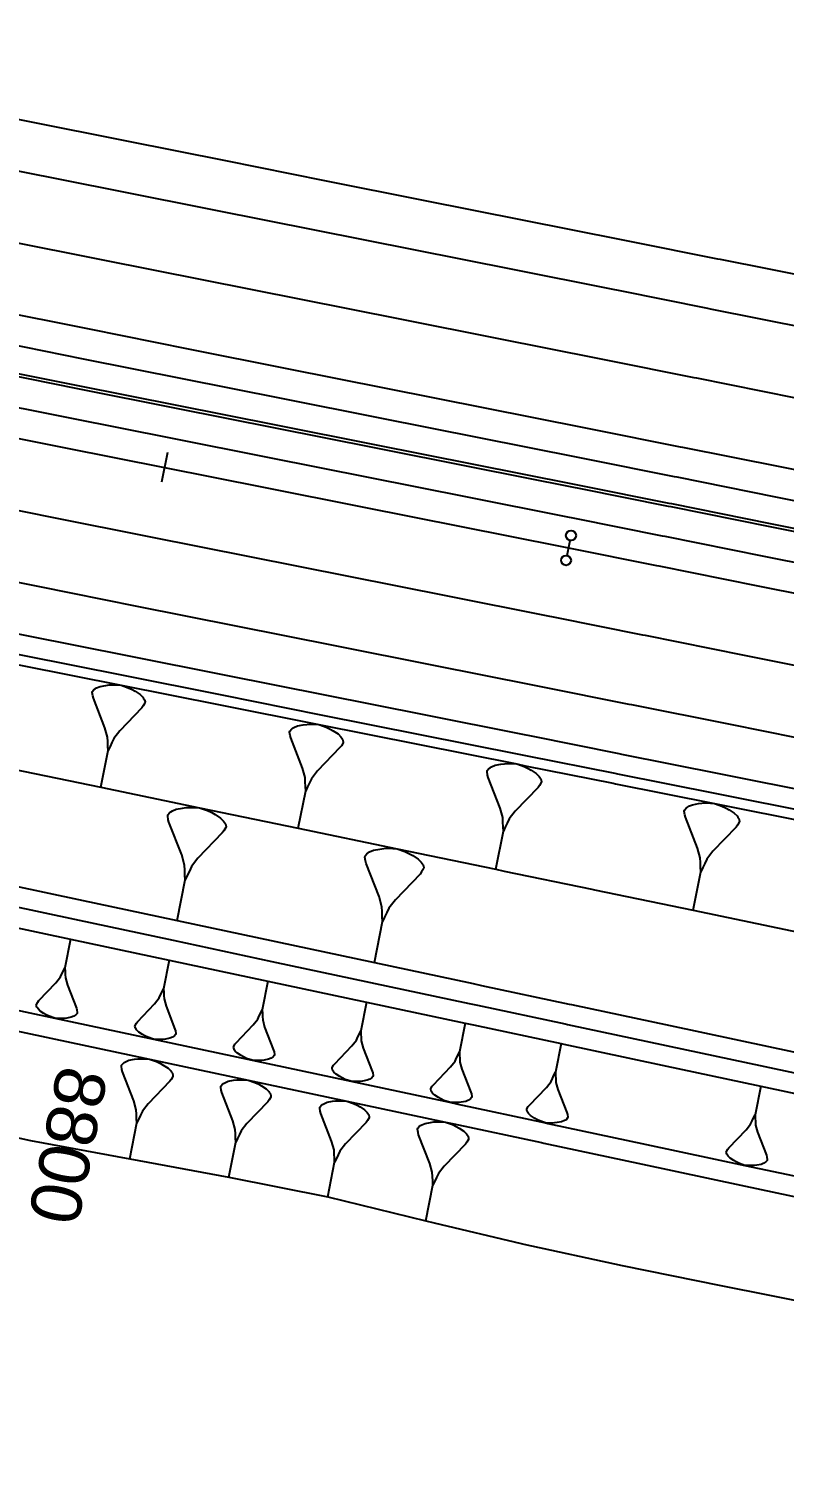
# Model space of a CAD drawing. Extents: x 388537 to 389570, y 804803 to 804975.
# Drawn here: x 389423 to 389460.5, y 804810.6 to 804882.3 of the extents above; entities that cross this region are included whole.
import ezdxf
from ezdxf.enums import TextEntityAlignment as Align

# ---------------------------------------------------------------- set-up
doc = ezdxf.new("R2010")
doc.units = 0
doc.layers.get('0').update_dxf_attribs({"linetype": 'CONTINUOUS'})
doc.styles.add('ARIAL', font='ARIAL.FON')

msp = doc.modelspace()

# ---------------------------------------------------------------- linework, layer by layer
at = {"color": 3}
msp.add_line((389429.8974, 804861.342), (389429.6045, 804859.8708), dxfattribs=at)
at = {"color": 1}
msp.add_line((389449.7114, 804856.2444), (389449.8598, 804856.9896), dxfattribs=at)
at = {"color": 7}
for p, q in [((389426.5597, 804849.7547), (389426.8413, 804849.8071)), ((389426.8413, 804849.8071), (389427.0082, 804849.8281)), ((389427.0082, 804849.8281), (389427.2272, 804849.8388)), ((389427.2272, 804849.8388), (389427.6028, 804849.8182)), ((389427.6028, 804849.8182), (389427.9576, 804849.6933)), ((389426.174, 804849.4519), (389426.1844, 804849.5041)), ((389426.195, 804849.285), (389426.174, 804849.4519)), ((389426.1844, 804849.5041), (389426.2573, 804849.598)), ((389426.2264, 804849.1703), (389426.195, 804849.285)), ((389426.8013, 804847.6999), (389426.2264, 804849.1703)), ((389426.2573, 804849.598), (389426.3199, 804849.6398)), ((389426.3199, 804849.6398), (389426.3824, 804849.6816)), ((389426.3824, 804849.6816), (389426.5597, 804849.7547)), ((389427.9576, 804849.6933), (389428.1558, 804849.5996)), ((389428.1558, 804849.5996), (389428.3019, 804849.5163)), ((389428.3019, 804849.5163), (389428.542, 804849.36)), ((389428.542, 804849.36), (389428.6777, 804849.2245)), ((389428.6777, 804849.2245), (389428.7195, 804849.162)), ((389428.7195, 804849.162), (389428.7613, 804849.0994)), ((389428.7613, 804849.0994), (389428.7927, 804848.9847)), ((389428.626, 804848.6925), (389427.5317, 804847.5545)), ((389428.699, 804848.7864), (389428.626, 804848.6925)), ((389428.7823, 804848.9325), (389428.699, 804848.7864)), ((389428.7927, 804848.9847), (389428.7823, 804848.9325)), ((389426.9269, 804847.2411), (389426.8013, 804847.6999)), ((389435.9698, 804847.5463), (389436.0438, 804847.6417)), ((389436.0438, 804847.6417), (389436.1074, 804847.6841)), ((389436.1074, 804847.6841), (389436.1709, 804847.7265)), ((389436.1709, 804847.7265), (389436.3509, 804847.8008)), ((389436.3509, 804847.8008), (389436.6369, 804847.8541)), ((389436.6369, 804847.8541), (389436.8064, 804847.8754)), ((389436.8064, 804847.8754), (389437.0288, 804847.8862)), ((389437.0288, 804847.8862), (389437.4102, 804847.8653)), ((389437.4102, 804847.8653), (389437.7705, 804847.7385)), ((389437.7705, 804847.7385), (389437.9719, 804847.6433)), ((389437.9719, 804847.6433), (389438.1203, 804847.5587)), ((389426.9375, 804847.022), (389426.9269, 804847.2411)), ((389426.9481, 804846.803), (389426.9375, 804847.022)), ((389427.1462, 804846.9805), (389427.0525, 804846.7822)), ((389427.2399, 804847.1787), (389427.1462, 804846.9805)), ((389427.5317, 804847.5545), (389427.2399, 804847.1787)), ((389435.9592, 804847.4933), (389435.9698, 804847.5463)), ((389435.9805, 804847.3238), (389435.9592, 804847.4933)), ((389436.0124, 804847.2073), (389435.9805, 804847.3238)), ((389436.5963, 804845.7141), (389436.0124, 804847.2073)), ((389438.1203, 804847.5587), (389438.3641, 804847.4)), ((389438.3641, 804847.4), (389438.5019, 804847.2624)), ((389438.5019, 804847.2624), (389438.5443, 804847.1989)), ((389438.6081, 804846.9658), (389438.5235, 804846.8175)), ((389438.5443, 804847.1989), (389438.5868, 804847.1353)), ((389438.5868, 804847.1353), (389438.6186, 804847.0188)), ((389438.6186, 804847.0188), (389438.6081, 804846.9658)), ((389426.5952, 804844.7581), (389426.9588, 804846.5839)), ((389426.9588, 804846.5839), (389426.9481, 804846.803)), ((389427.0525, 804846.7822), (389426.9588, 804846.5839)), ((389438.4494, 804846.7221), (389437.338, 804845.5664)), ((389438.5235, 804846.8175), (389438.4494, 804846.7221)), ((389436.7239, 804845.2481), (389436.5963, 804845.7141)), ((389437.338, 804845.5664), (389437.0417, 804845.1848)), ((389445.7445, 804845.5347), (389445.7552, 804845.5885)), ((389445.7661, 804845.3626), (389445.7445, 804845.5347)), ((389445.7552, 804845.5885), (389445.8304, 804845.6854)), ((389445.8304, 804845.6854), (389445.8949, 804845.7284)), ((389445.8949, 804845.7284), (389445.9594, 804845.7715)), ((389445.9594, 804845.7715), (389446.1422, 804845.847)), ((389446.1422, 804845.847), (389446.4325, 804845.901)), ((389446.4325, 804845.901), (389446.6046, 804845.9226)), ((389446.6046, 804845.9226), (389446.8305, 804845.9336)), ((389446.8305, 804845.9336), (389447.2177, 804845.9124)), ((389447.2177, 804845.9124), (389447.5835, 804845.7836)), ((389447.5835, 804845.7836), (389447.7879, 804845.687)), ((389447.7879, 804845.687), (389447.9386, 804845.6011)), ((389447.9386, 804845.6011), (389448.1861, 804845.44)), ((389436.7346, 804845.0256), (389436.7239, 804845.2481)), ((389436.7454, 804844.8032), (389436.7346, 804845.0256)), ((389436.7562, 804844.5807), (389436.7454, 804844.8032)), ((389436.8514, 804844.7821), (389436.7562, 804844.5807)), ((389436.9465, 804844.9834), (389436.8514, 804844.7821)), ((389437.0417, 804845.1848), (389436.9465, 804844.9834)), ((389445.7985, 804845.2443), (389445.7661, 804845.3626)), ((389446.3913, 804843.7283), (389445.7985, 804845.2443)), ((389448.1861, 804845.44), (389448.3261, 804845.3002)), ((389448.348, 804844.8485), (389448.2727, 804844.7517)), ((389448.3261, 804845.3002), (389448.3691, 804845.2357)), ((389448.4339, 804844.9992), (389448.348, 804844.8485)), ((389448.3691, 804845.2357), (389448.4122, 804845.1712)), ((389448.4122, 804845.1712), (389448.4446, 804845.053)), ((389448.4446, 804845.053), (389448.4339, 804844.9992)), ((389436.387, 804842.7265), (389436.7562, 804844.5807)), ((389448.2727, 804844.7517), (389447.1444, 804843.5783)), ((389429.9136, 804843.3379), (389429.9251, 804843.3955)), ((389429.9368, 804843.1536), (389429.9136, 804843.3379)), ((389429.9251, 804843.3955), (389430.0056, 804843.4992)), ((389430.0056, 804843.4992), (389430.0747, 804843.5453)), ((389430.0747, 804843.5453), (389430.1438, 804843.5914)), ((389430.1438, 804843.5914), (389430.3395, 804843.6722)), ((389430.3395, 804843.6722), (389430.6504, 804843.7301)), ((389430.6504, 804843.7301), (389430.8346, 804843.7533)), ((389430.8346, 804843.7533), (389431.0765, 804843.765)), ((389431.0765, 804843.765), (389431.4911, 804843.7423)), ((389431.4911, 804843.7423), (389431.8828, 804843.6044)), ((389431.8828, 804843.6044), (389432.1017, 804843.501)), ((389432.1017, 804843.501), (389432.263, 804843.409)), ((389432.263, 804843.409), (389432.528, 804843.2364)), ((389446.5208, 804843.2551), (389446.3913, 804843.7283)), ((389447.1444, 804843.5783), (389446.8435, 804843.1908)), ((389455.5242, 804843.5757), (389455.5351, 804843.6303)), ((389455.5461, 804843.401), (389455.5242, 804843.5757)), ((389455.5351, 804843.6303), (389455.6114, 804843.7285)), ((389455.5788, 804843.281), (389455.5461, 804843.401)), ((389455.6114, 804843.7285), (389455.6769, 804843.7722)), ((389455.6769, 804843.7722), (389455.7424, 804843.8159)), ((389455.7424, 804843.8159), (389455.9279, 804843.8924)), ((389455.9279, 804843.8924), (389456.2227, 804843.9471)), ((389456.2227, 804843.9471), (389456.3973, 804843.969)), ((389456.3973, 804843.969), (389456.6265, 804843.98)), ((389456.6265, 804843.98), (389457.0195, 804843.9583)), ((389457.0195, 804843.9583), (389457.3907, 804843.8274)), ((389457.3907, 804843.8274), (389457.5982, 804843.7293)), ((389457.5982, 804843.7293), (389457.751, 804843.642)), ((389457.751, 804843.642), (389458.0022, 804843.4783)), ((389458.0022, 804843.4783), (389458.1441, 804843.3365)), ((389458.1441, 804843.3365), (389458.1878, 804843.271)), ((389429.9715, 804843.027), (389429.9368, 804843.1536)), ((389430.6063, 804841.4037), (389429.9715, 804843.027)), ((389432.528, 804843.2364), (389432.6778, 804843.0868)), ((389432.6778, 804843.0868), (389432.724, 804843.0178)), ((389432.7933, 804842.7645), (389432.7013, 804842.6032)), ((389432.724, 804843.0178), (389432.7701, 804842.9487)), ((389432.7701, 804842.9487), (389432.8048, 804842.8221)), ((389432.8048, 804842.8221), (389432.7933, 804842.7645)), ((389446.5317, 804843.0292), (389446.5208, 804843.2551)), ((389446.5427, 804842.8034), (389446.5317, 804843.0292)), ((389446.5536, 804842.5775), (389446.5427, 804842.8034)), ((389446.6503, 804842.782), (389446.5536, 804842.5775)), ((389446.7469, 804842.9864), (389446.6503, 804842.782)), ((389446.8435, 804843.1908), (389446.7469, 804842.9864)), ((389456.1798, 804841.742), (389455.5788, 804843.281)), ((389458.0898, 804842.7797), (389456.944, 804841.5894)), ((389458.1661, 804842.878), (389458.0898, 804842.7797)), ((389458.2534, 804843.0309), (389458.1661, 804842.878)), ((389458.1878, 804843.271), (389458.2315, 804843.2055)), ((389458.2315, 804843.2055), (389458.2643, 804843.0854)), ((389458.2643, 804843.0854), (389458.2534, 804843.0309)), ((389432.6208, 804842.4994), (389431.4126, 804841.2431)), ((389432.7013, 804842.6032), (389432.6208, 804842.4994)), ((389446.1788, 804840.6949), (389446.5536, 804842.5775)), ((389430.7449, 804840.8971), (389430.6063, 804841.4037)), ((389431.4126, 804841.2431), (389431.0905, 804840.8283)), ((389439.691, 804841.3026), (389439.7026, 804841.3607)), ((389439.7144, 804841.1167), (389439.691, 804841.3026)), ((389439.7026, 804841.3607), (389439.7838, 804841.4654)), ((389439.7838, 804841.4654), (389439.8535, 804841.5119)), ((389439.8535, 804841.5119), (389439.9232, 804841.5585)), ((389439.9232, 804841.5585), (389440.1207, 804841.64)), ((389440.1207, 804841.64), (389440.4345, 804841.6984)), ((389440.4345, 804841.6984), (389440.6204, 804841.7218)), ((389440.6204, 804841.7218), (389440.8645, 804841.7336)), ((389440.8645, 804841.7336), (389441.2829, 804841.7107)), ((389441.2829, 804841.7107), (389441.6781, 804841.5716)), ((389441.6781, 804841.5716), (389441.899, 804841.4672)), ((389441.899, 804841.4672), (389442.0618, 804841.3743)), ((389442.0618, 804841.3743), (389442.3293, 804841.2002)), ((389442.3293, 804841.2002), (389442.4805, 804841.0493)), ((389456.311, 804841.2617), (389456.1798, 804841.742)), ((389456.322, 804841.0325), (389456.311, 804841.2617)), ((389456.6385, 804841.1963), (389456.5403, 804840.9889)), ((389456.944, 804841.5894), (389456.6385, 804841.1963)), ((389430.7566, 804840.6552), (389430.7449, 804840.8971)), ((389430.7683, 804840.4134), (389430.7566, 804840.6552)), ((389430.987, 804840.6093), (389430.8835, 804840.3904)), ((389431.0905, 804840.8283), (389430.987, 804840.6093)), ((389439.7494, 804840.9888), (389439.7144, 804841.1167)), ((389440.39, 804839.3507), (389439.7494, 804840.9888)), ((389442.5042, 804840.5611), (389442.4229, 804840.4565)), ((389442.4805, 804841.0493), (389442.5271, 804840.9796)), ((389442.597, 804840.7239), (389442.5042, 804840.5611)), ((389442.5271, 804840.9796), (389442.5736, 804840.9099)), ((389442.5736, 804840.9099), (389442.6086, 804840.7821)), ((389442.6086, 804840.7821), (389442.597, 804840.7239)), ((389455.9626, 804838.6635), (389456.344, 804840.574)), ((389456.333, 804840.8032), (389456.322, 804841.0325)), ((389456.344, 804840.574), (389456.333, 804840.8032)), ((389456.4421, 804840.7815), (389456.344, 804840.574)), ((389456.5403, 804840.9889), (389456.4421, 804840.7815)), ((389430.3787, 804838.1558), (389430.7801, 804840.1715)), ((389430.7801, 804840.1715), (389430.7683, 804840.4134)), ((389430.8835, 804840.3904), (389430.7801, 804840.1715)), ((389442.4229, 804840.4565), (389441.2036, 804839.1886)), ((389440.5299, 804838.8394), (389440.39, 804839.3507)), ((389441.2036, 804839.1886), (389440.8786, 804838.77)), ((389440.5417, 804838.5954), (389440.5299, 804838.8394)), ((389440.5535, 804838.3513), (389440.5417, 804838.5954)), ((389440.5653, 804838.1072), (389440.5535, 804838.3513)), ((389440.6697, 804838.3282), (389440.5653, 804838.1072)), ((389440.7742, 804838.5491), (389440.6697, 804838.3282)), ((389440.8786, 804838.77), (389440.7742, 804838.5491)), ((389440.1603, 804836.073), (389440.5653, 804838.1072)), ((389425.0973, 804837.2357), (389424.8155, 804835.8204)), ((389429.9881, 804836.1943), (389429.7063, 804834.779)), ((389424.5975, 804835.3593), (389424.6702, 804835.513)), ((389424.6702, 804835.513), (389424.7428, 804835.6667)), ((389424.7428, 804835.6667), (389424.8155, 804835.8204)), ((389424.8155, 804835.8204), (389424.8237, 804835.6506)), ((389424.8237, 804835.6506), (389424.8319, 804835.4808)), ((389424.8319, 804835.4808), (389424.8402, 804835.311)), ((389423.5231, 804834.186), (389424.3714, 804835.068)), ((389424.3714, 804835.068), (389424.5975, 804835.3593)), ((389424.8402, 804835.311), (389424.9375, 804834.9553)), ((389424.9375, 804834.9553), (389425.3832, 804833.8156)), ((389429.6336, 804834.6253), (389429.7063, 804834.779)), ((389429.7063, 804834.779), (389429.7145, 804834.6092)), ((389434.8789, 804835.1529), (389434.5971, 804833.7376)), ((389423.402, 804833.9999), (389423.4666, 804834.1131)), ((389423.4666, 804834.1131), (389423.5231, 804834.186)), ((389428.4139, 804833.1446), (389429.2622, 804834.0266)), ((389429.2622, 804834.0266), (389429.4883, 804834.3179)), ((389429.4883, 804834.3179), (389429.561, 804834.4716)), ((389429.561, 804834.4716), (389429.6336, 804834.6253)), ((389429.7145, 804834.6092), (389429.7227, 804834.4394)), ((389429.7227, 804834.4394), (389429.731, 804834.2696)), ((389429.731, 804834.2696), (389429.8283, 804833.9139)), ((389439.7697, 804834.1115), (389439.4879, 804832.6962)), ((389423.3939, 804833.9594), (389423.402, 804833.9999)), ((389423.4183, 804833.8705), (389423.3939, 804833.9594)), ((389423.4506, 804833.822), (389423.4183, 804833.8705)), ((389423.483, 804833.7735), (389423.4506, 804833.822)), ((389423.5882, 804833.6685), (389423.483, 804833.7735)), ((389423.7743, 804833.5474), (389423.5882, 804833.6685)), ((389423.8876, 804833.4828), (389423.7743, 804833.5474)), ((389424.0413, 804833.4102), (389423.8876, 804833.4828)), ((389424.3163, 804833.3134), (389424.0413, 804833.4102)), ((389424.6074, 804833.2974), (389424.3163, 804833.3134)), ((389424.7772, 804833.3057), (389424.6074, 804833.2974)), ((389424.9065, 804833.3219), (389424.7772, 804833.3057)), ((389425.1248, 804833.3625), (389424.9065, 804833.3219)), ((389425.2622, 804833.4193), (389425.1248, 804833.3625)), ((389425.3107, 804833.4516), (389425.2622, 804833.4193)), ((389425.3592, 804833.484), (389425.3107, 804833.4516)), ((389425.4157, 804833.5569), (389425.3592, 804833.484)), ((389425.3832, 804833.8156), (389425.4075, 804833.7267)), ((389425.4075, 804833.7267), (389425.4238, 804833.5973)), ((389425.4238, 804833.5973), (389425.4157, 804833.5569)), ((389429.8283, 804833.9139), (389430.274, 804832.7742)), ((389434.3791, 804833.2765), (389434.4518, 804833.4302)), ((389434.4518, 804833.4302), (389434.5244, 804833.5839)), ((389434.5244, 804833.5839), (389434.5971, 804833.7376)), ((389434.5971, 804833.7376), (389434.6053, 804833.5678)), ((389434.6053, 804833.5678), (389434.6135, 804833.398)), ((389434.6135, 804833.398), (389434.6218, 804833.2282)), ((389428.2847, 804832.918), (389428.2928, 804832.9585)), ((389428.309, 804832.8291), (389428.2847, 804832.918)), ((389428.2928, 804832.9585), (389428.3574, 804833.0717)), ((389428.3414, 804832.7806), (389428.309, 804832.8291)), ((389428.3738, 804832.7321), (389428.3414, 804832.7806)), ((389428.3574, 804833.0717), (389428.4139, 804833.1446)), ((389428.479, 804832.6271), (389428.3738, 804832.7321)), ((389428.6651, 804832.506), (389428.479, 804832.6271)), ((389430.274, 804832.7742), (389430.2983, 804832.6852)), ((389430.2983, 804832.6852), (389430.3146, 804832.5559)), ((389433.3047, 804832.1032), (389434.153, 804832.9853)), ((389434.153, 804832.9853), (389434.3791, 804833.2765)), ((389434.6218, 804833.2282), (389434.7191, 804832.8725)), ((389434.7191, 804832.8725), (389435.1648, 804831.7328)), ((389439.4152, 804832.5425), (389439.4879, 804832.6962)), ((389439.4879, 804832.6962), (389439.4961, 804832.5264)), ((389444.6605, 804833.0702), (389444.3787, 804831.6548)), ((389428.7784, 804832.4414), (389428.6651, 804832.506)), ((389428.9321, 804832.3687), (389428.7784, 804832.4414)), ((389429.2071, 804832.2719), (389428.9321, 804832.3687)), ((389429.4982, 804832.256), (389429.2071, 804832.2719)), ((389429.668, 804832.2642), (389429.4982, 804832.256)), ((389429.7973, 804832.2805), (389429.668, 804832.2642)), ((389430.0156, 804832.3211), (389429.7973, 804832.2805)), ((389430.153, 804832.3779), (389430.0156, 804832.3211)), ((389430.2015, 804832.4102), (389430.153, 804832.3779)), ((389430.25, 804832.4426), (389430.2015, 804832.4102)), ((389430.3065, 804832.5154), (389430.25, 804832.4426)), ((389430.3146, 804832.5559), (389430.3065, 804832.5154)), ((389433.1755, 804831.8766), (389433.1835, 804831.9171)), ((389433.1998, 804831.7877), (389433.1755, 804831.8766)), ((389433.1835, 804831.9171), (389433.2481, 804832.0303)), ((389433.2481, 804832.0303), (389433.3047, 804832.1032)), ((389438.1955, 804831.0618), (389439.0438, 804831.9439)), ((389439.0438, 804831.9439), (389439.2699, 804832.2351)), ((389439.2699, 804832.2351), (389439.3426, 804832.3888)), ((389439.3426, 804832.3888), (389439.4152, 804832.5425)), ((389439.4961, 804832.5264), (389439.5043, 804832.3566)), ((389439.5043, 804832.3566), (389439.5126, 804832.1868)), ((389439.5126, 804832.1868), (389439.6099, 804831.8311)), ((389449.4186, 804832.0565), (389449.1365, 804830.6412)), ((389427.7585, 804831.1169), (389427.8196, 804831.1577)), ((389427.8196, 804831.1577), (389427.9928, 804831.2292)), ((389427.9928, 804831.2292), (389428.2679, 804831.2804)), ((389428.2679, 804831.2804), (389428.4309, 804831.3009)), ((389428.4309, 804831.3009), (389428.6449, 804831.3113)), ((389428.6449, 804831.3113), (389429.0118, 804831.2912)), ((389429.0118, 804831.2912), (389429.3583, 804831.1692)), ((389429.3583, 804831.1692), (389429.552, 804831.0777)), ((389433.2322, 804831.7392), (389433.1998, 804831.7877)), ((389433.2646, 804831.6907), (389433.2322, 804831.7392)), ((389433.3698, 804831.5857), (389433.2646, 804831.6907)), ((389433.5559, 804831.4646), (389433.3698, 804831.5857)), ((389433.6691, 804831.4), (389433.5559, 804831.4646)), ((389433.8228, 804831.3273), (389433.6691, 804831.4)), ((389434.0979, 804831.2305), (389433.8228, 804831.3273)), ((389434.389, 804831.2146), (389434.0979, 804831.2305)), ((389434.5588, 804831.2228), (389434.389, 804831.2146)), ((389434.6881, 804831.2391), (389434.5588, 804831.2228)), ((389434.9064, 804831.2797), (389434.6881, 804831.2391)), ((389435.0438, 804831.3364), (389434.9064, 804831.2797)), ((389435.0923, 804831.3688), (389435.0438, 804831.3364)), ((389435.1408, 804831.4012), (389435.0923, 804831.3688)), ((389435.1973, 804831.474), (389435.1408, 804831.4012)), ((389435.1648, 804831.7328), (389435.1891, 804831.6438)), ((389435.1891, 804831.6438), (389435.2054, 804831.5145)), ((389435.2054, 804831.5145), (389435.1973, 804831.474)), ((389439.6099, 804831.8311), (389440.0556, 804830.6914)), ((389443.9346, 804830.9025), (389444.1607, 804831.1938)), ((389444.1607, 804831.1938), (389444.2334, 804831.3475)), ((389444.2334, 804831.3475), (389444.306, 804831.5012)), ((389444.306, 804831.5012), (389444.3787, 804831.6548)), ((389444.3787, 804831.6548), (389444.3869, 804831.485)), ((389444.3869, 804831.485), (389444.3951, 804831.3152)), ((389444.3951, 804831.3152), (389444.4034, 804831.1454)), ((389444.4034, 804831.1454), (389444.5007, 804830.7897)), ((389427.616, 804830.9334), (389427.6261, 804830.9843)), ((389427.6365, 804830.7703), (389427.616, 804830.9334)), ((389427.6261, 804830.9843), (389427.6974, 804831.0761)), ((389427.6672, 804830.6583), (389427.6365, 804830.7703)), ((389428.2289, 804829.2219), (389427.6672, 804830.6583)), ((389427.6974, 804831.0761), (389427.7585, 804831.1169)), ((389429.552, 804831.0777), (389429.6948, 804830.9963)), ((389429.6948, 804830.9963), (389429.9293, 804830.8436)), ((389429.9293, 804830.8436), (389430.0619, 804830.7112)), ((389430.0619, 804830.7112), (389430.1027, 804830.6501)), ((389430.164, 804830.426), (389430.0826, 804830.2833)), ((389430.1027, 804830.6501), (389430.1435, 804830.589)), ((389430.1435, 804830.589), (389430.1742, 804830.4769)), ((389430.1742, 804830.4769), (389430.164, 804830.426)), ((389438.0663, 804830.8352), (389438.0743, 804830.8757)), ((389438.0906, 804830.7463), (389438.0663, 804830.8352)), ((389438.0743, 804830.8757), (389438.1389, 804830.9889)), ((389438.123, 804830.6978), (389438.0906, 804830.7463)), ((389438.1554, 804830.6493), (389438.123, 804830.6978)), ((389438.1389, 804830.9889), (389438.1955, 804831.0618)), ((389438.2606, 804830.5443), (389438.1554, 804830.6493)), ((389438.4467, 804830.4232), (389438.2606, 804830.5443)), ((389438.5599, 804830.3586), (389438.4467, 804830.4232)), ((389440.0881, 804830.4326), (389440.0316, 804830.3598)), ((389440.0556, 804830.6914), (389440.0799, 804830.6024)), ((389440.0799, 804830.6024), (389440.0962, 804830.4731)), ((389440.0962, 804830.4731), (389440.0881, 804830.4326)), ((389443.0863, 804830.0204), (389443.9346, 804830.9025)), ((389444.5007, 804830.7897), (389444.9464, 804829.65)), ((389448.9911, 804830.3338), (389449.0638, 804830.4875)), ((389449.0638, 804830.4875), (389449.1365, 804830.6412)), ((389449.1365, 804830.6412), (389449.1446, 804830.4714)), ((389449.1446, 804830.4714), (389449.1528, 804830.3016)), ((389430.0113, 804830.1915), (389428.9423, 804829.0798)), ((389430.0826, 804830.2833), (389430.0113, 804830.1915)), ((389432.5438, 804829.9014), (389432.5536, 804829.951)), ((389432.5637, 804829.7427), (389432.5438, 804829.9014)), ((389432.5536, 804829.951), (389432.623, 804830.0404)), ((389432.5936, 804829.6336), (389432.5637, 804829.7427)), ((389432.623, 804830.0404), (389432.6825, 804830.0801)), ((389432.6825, 804830.0801), (389432.742, 804830.1198)), ((389432.742, 804830.1198), (389432.9106, 804830.1894)), ((389432.9106, 804830.1894), (389433.1784, 804830.2393)), ((389433.1784, 804830.2393), (389433.3371, 804830.2592)), ((389433.3371, 804830.2592), (389433.5454, 804830.2693)), ((389433.5454, 804830.2693), (389433.9026, 804830.2498)), ((389433.9026, 804830.2498), (389434.24, 804830.131)), ((389434.24, 804830.131), (389434.4285, 804830.0419)), ((389434.4285, 804830.0419), (389434.5675, 804829.9627)), ((389434.5675, 804829.9627), (389434.7958, 804829.814)), ((389434.7958, 804829.814), (389434.9248, 804829.6852)), ((389438.7136, 804830.2859), (389438.5599, 804830.3586)), ((389438.9886, 804830.1891), (389438.7136, 804830.2859)), ((389439.2798, 804830.1732), (389438.9886, 804830.1891)), ((389439.4496, 804830.1814), (389439.2798, 804830.1732)), ((389439.5789, 804830.1977), (389439.4496, 804830.1814)), ((389439.7972, 804830.2383), (389439.5789, 804830.1977)), ((389439.9346, 804830.295), (389439.7972, 804830.2383)), ((389439.9831, 804830.3274), (389439.9346, 804830.295)), ((389440.0316, 804830.3598), (389439.9831, 804830.3274)), ((389442.9571, 804829.7938), (389442.9651, 804829.8343)), ((389442.9814, 804829.7049), (389442.9571, 804829.7938)), ((389442.9651, 804829.8343), (389443.0297, 804829.9475)), ((389443.0138, 804829.6564), (389442.9814, 804829.7049)), ((389443.0297, 804829.9475), (389443.0863, 804830.0204)), ((389447.8437, 804829.007), (389448.6922, 804829.8889)), ((389448.6922, 804829.8889), (389448.9184, 804830.1802)), ((389448.9184, 804830.1802), (389448.9911, 804830.3338)), ((389449.1528, 804830.3016), (389449.161, 804830.1318)), ((389449.161, 804830.1318), (389449.2583, 804829.7761)), ((389449.2583, 804829.7761), (389449.7037, 804828.6362)), ((389459.3152, 804829.9479), (389459.0324, 804828.5328)), ((389428.3515, 804828.7736), (389428.2289, 804829.2219)), ((389428.9423, 804829.0798), (389428.6573, 804828.7127)), ((389433.1404, 804828.2353), (389432.5936, 804829.6336)), ((389434.8757, 804829.1792), (389433.8349, 804828.097)), ((389434.945, 804829.2685), (389434.8757, 804829.1792)), ((389434.9248, 804829.6852), (389434.9646, 804829.6257)), ((389435.0243, 804829.4075), (389434.945, 804829.2685)), ((389434.9646, 804829.6257), (389435.0043, 804829.5662)), ((389435.0043, 804829.5662), (389435.0342, 804829.4571)), ((389435.0342, 804829.4571), (389435.0243, 804829.4075)), ((389437.4635, 804828.9139), (389437.5319, 804829.0019)), ((389437.5319, 804829.0019), (389437.5905, 804829.0411)), ((389437.5905, 804829.0411), (389437.6492, 804829.0803)), ((389437.6492, 804829.0803), (389437.8154, 804829.1489)), ((389437.8154, 804829.1489), (389438.0794, 804829.198)), ((389438.0794, 804829.198), (389438.2359, 804829.2177)), ((389438.2359, 804829.2177), (389438.4413, 804829.2276)), ((389438.4413, 804829.2276), (389438.7934, 804829.2084)), ((389438.7934, 804829.2084), (389439.126, 804829.0913)), ((389439.126, 804829.0913), (389439.3119, 804829.0034)), ((389439.3119, 804829.0034), (389439.4489, 804828.9253)), ((389443.0462, 804829.6079), (389443.0138, 804829.6564)), ((389443.1514, 804829.5029), (389443.0462, 804829.6079)), ((389443.3375, 804829.3818), (389443.1514, 804829.5029)), ((389443.4507, 804829.3172), (389443.3375, 804829.3818)), ((389443.6044, 804829.2445), (389443.4507, 804829.3172)), ((389443.8794, 804829.1477), (389443.6044, 804829.2445)), ((389444.1706, 804829.1318), (389443.8794, 804829.1477)), ((389444.3404, 804829.14), (389444.1706, 804829.1318)), ((389444.4697, 804829.1563), (389444.3404, 804829.14)), ((389444.688, 804829.1969), (389444.4697, 804829.1563)), ((389444.8254, 804829.2536), (389444.688, 804829.1969)), ((389444.8739, 804829.286), (389444.8254, 804829.2536)), ((389444.9224, 804829.3184), (389444.8739, 804829.286)), ((389444.979, 804829.3912), (389444.9224, 804829.3184)), ((389444.9464, 804829.65), (389444.9707, 804829.561)), ((389444.9707, 804829.561), (389444.987, 804829.4317)), ((389444.987, 804829.4317), (389444.979, 804829.3912)), ((389447.7871, 804828.9342), (389447.8437, 804829.007)), ((389428.3619, 804828.5596), (389428.3515, 804828.7736)), ((389428.3723, 804828.3457), (389428.3619, 804828.5596)), ((389428.3826, 804828.1317), (389428.3723, 804828.3457)), ((389428.4742, 804828.3254), (389428.3826, 804828.1317)), ((389428.5657, 804828.5191), (389428.4742, 804828.3254)), ((389428.6573, 804828.7127), (389428.5657, 804828.5191)), ((389437.4538, 804828.8649), (389437.4635, 804828.9139)), ((389437.4735, 804828.7085), (389437.4538, 804828.8649)), ((389437.5029, 804828.6009), (389437.4735, 804828.7085)), ((389438.042, 804827.2224), (389437.5029, 804828.6009)), ((389439.4489, 804828.9253), (389439.6739, 804828.7788)), ((389439.6739, 804828.7788), (389439.8012, 804828.6518)), ((389439.8012, 804828.6518), (389439.8403, 804828.5931)), ((389439.8992, 804828.378), (389439.8211, 804828.241)), ((389439.8403, 804828.5931), (389439.8795, 804828.5345)), ((389439.8795, 804828.5345), (389439.9089, 804828.4269)), ((389439.9089, 804828.4269), (389439.8992, 804828.378)), ((389447.7144, 804828.7805), (389447.7225, 804828.8209)), ((389447.7387, 804828.6916), (389447.7144, 804828.7805)), ((389447.7225, 804828.8209), (389447.7871, 804828.9342)), ((389447.7711, 804828.6431), (389447.7387, 804828.6916)), ((389447.8035, 804828.5946), (389447.7711, 804828.6431)), ((389447.9087, 804828.4895), (389447.8035, 804828.5946)), ((389448.0947, 804828.3683), (389447.9087, 804828.4895)), ((389448.208, 804828.3037), (389448.0947, 804828.3683)), ((389448.3617, 804828.231), (389448.208, 804828.3037)), ((389449.6312, 804828.2722), (389449.5827, 804828.2399)), ((389449.6797, 804828.3046), (389449.6312, 804828.2722)), ((389449.7362, 804828.3774), (389449.6797, 804828.3046)), ((389449.7037, 804828.6362), (389449.728, 804828.5472)), ((389449.728, 804828.5472), (389449.7443, 804828.4179)), ((389449.7443, 804828.4179), (389449.7362, 804828.3774)), ((389458.8868, 804828.2255), (389458.9596, 804828.3791)), ((389458.9596, 804828.3791), (389459.0324, 804828.5328)), ((389459.0324, 804828.5328), (389459.0405, 804828.363)), ((389459.0405, 804828.363), (389459.0486, 804828.1931)), ((389428.0275, 804826.3481), (389428.3826, 804828.1317)), ((389433.2598, 804827.7989), (389433.1404, 804828.2353)), ((389433.2699, 804827.5906), (389433.2598, 804827.7989)), ((389433.28, 804827.3823), (389433.2699, 804827.5906)), ((389433.5575, 804827.7396), (389433.4683, 804827.5511)), ((389433.8349, 804828.097), (389433.5575, 804827.7396)), ((389439.7527, 804828.1529), (389438.7267, 804827.086)), ((389439.8211, 804828.241), (389439.7527, 804828.1529)), ((389442.3049, 804827.8134), (389442.315, 804827.8637)), ((389442.3252, 804827.6523), (389442.3049, 804827.8134)), ((389442.315, 804827.8637), (389442.3854, 804827.9544)), ((389442.3555, 804827.5416), (389442.3252, 804827.6523)), ((389442.3854, 804827.9544), (389442.4458, 804827.9947)), ((389442.4458, 804827.9947), (389442.5061, 804828.0351)), ((389442.5061, 804828.0351), (389442.6773, 804828.1057)), ((389442.6773, 804828.1057), (389442.9491, 804828.1563)), ((389442.9491, 804828.1563), (389443.1102, 804828.1766)), ((389443.1102, 804828.1766), (389443.3216, 804828.1868)), ((389443.3216, 804828.1868), (389443.6841, 804828.167)), ((389443.6841, 804828.167), (389444.0266, 804828.0464)), ((389444.0266, 804828.0464), (389444.218, 804827.956)), ((389444.218, 804827.956), (389444.359, 804827.8755)), ((389444.359, 804827.8755), (389444.5908, 804827.7247)), ((389444.5908, 804827.7247), (389444.7218, 804827.5939)), ((389444.7218, 804827.5939), (389444.7621, 804827.5335)), ((389448.6367, 804828.1342), (389448.3617, 804828.231)), ((389448.9278, 804828.1182), (389448.6367, 804828.1342)), ((389449.0976, 804828.1264), (389448.9278, 804828.1182)), ((389449.2269, 804828.1426), (389449.0976, 804828.1264)), ((389449.4453, 804828.1832), (389449.2269, 804828.1426)), ((389449.5827, 804828.2399), (389449.4453, 804828.1832)), ((389457.7387, 804826.8992), (389458.5877, 804827.7807)), ((389458.5877, 804827.7807), (389458.8141, 804828.0718)), ((389458.8141, 804828.0718), (389458.8868, 804828.2255)), ((389459.0486, 804828.1931), (389459.0567, 804828.0233)), ((389459.0567, 804828.0233), (389459.1537, 804827.6675)), ((389459.1537, 804827.6675), (389459.5986, 804826.5274)), ((389432.9443, 804825.4376), (389433.2901, 804827.1739)), ((389433.2901, 804827.1739), (389433.28, 804827.3823)), ((389433.3792, 804827.3625), (389433.2901, 804827.1739)), ((389433.4683, 804827.5511), (389433.3792, 804827.3625)), ((389438.1597, 804826.7922), (389438.042, 804827.2224)), ((389438.7267, 804827.086), (389438.4531, 804826.7337)), ((389442.9105, 804826.1222), (389442.3555, 804827.5416)), ((389444.6719, 804827.0803), (389443.6155, 804825.9819)), ((389444.7423, 804827.171), (389444.6719, 804827.0803)), ((389444.8227, 804827.312), (389444.7423, 804827.171)), ((389444.7621, 804827.5335), (389444.8024, 804827.4731)), ((389444.8024, 804827.4731), (389444.8327, 804827.3624)), ((389444.8327, 804827.3624), (389444.8227, 804827.312)), ((389457.6821, 804826.8264), (389457.7387, 804826.8992)), ((389437.8487, 804824.4642), (389438.1895, 804826.176)), ((389438.1696, 804826.5868), (389438.1597, 804826.7922)), ((389438.1796, 804826.3814), (389438.1696, 804826.5868)), ((389438.1895, 804826.176), (389438.1796, 804826.3814)), ((389438.2774, 804826.3619), (389438.1895, 804826.176)), ((389438.3653, 804826.5478), (389438.2774, 804826.3619)), ((389438.4531, 804826.7337), (389438.3653, 804826.5478)), ((389443.0317, 804825.6793), (389442.9105, 804826.1222)), ((389457.6094, 804826.6727), (389457.6174, 804826.7132)), ((389457.6336, 804826.5838), (389457.6094, 804826.6727)), ((389457.6174, 804826.7132), (389457.6821, 804826.8264)), ((389457.666, 804826.5353), (389457.6336, 804826.5838)), ((389457.6983, 804826.4868), (389457.666, 804826.5353)), ((389457.8035, 804826.3817), (389457.6983, 804826.4868)), ((389457.9895, 804826.2604), (389457.8035, 804826.3817)), ((389458.1027, 804826.1957), (389457.9895, 804826.2604)), ((389458.2563, 804826.1229), (389458.1027, 804826.1957)), ((389458.5313, 804826.0259), (389458.2563, 804826.1229)), ((389459.4774, 804826.1312), (389459.3399, 804826.0745)), ((389459.5259, 804826.1635), (389459.4774, 804826.1312)), ((389459.5744, 804826.1959), (389459.5259, 804826.1635)), ((389459.631, 804826.2687), (389459.5744, 804826.1959)), ((389459.5986, 804826.5274), (389459.6229, 804826.4385)), ((389459.6229, 804826.4385), (389459.6391, 804826.3091)), ((389459.6391, 804826.3091), (389459.631, 804826.2687)), ((389443.042, 804825.4678), (389443.0317, 804825.6793)), ((389443.0522, 804825.2564), (389443.042, 804825.4678)), ((389443.2434, 804825.4277), (389443.1529, 804825.2363)), ((389443.3339, 804825.6191), (389443.2434, 804825.4277)), ((389443.6155, 804825.9819), (389443.3339, 804825.6191)), ((389458.8224, 804826.0098), (389458.5313, 804826.0259)), ((389458.9922, 804826.0179), (389458.8224, 804826.0098)), ((389459.1216, 804826.0341), (389458.9922, 804826.0179)), ((389459.3399, 804826.0745), (389459.1216, 804826.0341)), ((389442.7115, 804823.2825), (389443.0625, 804825.0449)), ((389443.0625, 804825.0449), (389443.0522, 804825.2564)), ((389443.1529, 804825.2363), (389443.0625, 804825.0449))]:
    msp.add_line(p, q, dxfattribs=at)
at = {"color": 2, "linetype": 'CONTINUOUS'}
for points in [[(389400, 804882.3349), (389403.3556, 804881.6667), (389408.2593, 804880.6902), (389413.1631, 804879.7138), (389418.0668, 804878.7373), (389422.9705, 804877.7609), (389427.8742, 804876.7844), (389432.778, 804875.808), (389437.6817, 804874.8315), (389442.5854, 804873.8551), (389447.4892, 804872.8786), (389452.3929, 804871.9022), (389452.8126, 804871.8186), (389457.1722, 804870.95), (389457.3, 804870.9245), (389462.2072, 804869.9456), (389467.1141, 804868.9654), (389472.0208, 804867.984), (389476.9272, 804867.0014), (389481.8334, 804866.0175), (389486.7394, 804865.0324), (389491.6451, 804864.0461), (389496.5506, 804863.0586), (389500, 804862.3633)], [(389420.8223, 804866.9727), (389425.7261, 804865.9962), (389430.6298, 804865.0198), (389435.5335, 804864.0433), (389440.4372, 804863.0669), (389445.341, 804862.0904), (389450.2447, 804861.114), (389450.6644, 804861.0304), (389455.0216, 804860.1622), (389455.1493, 804860.1368), (389460.0538, 804859.1584), (389464.9581, 804858.1788), (389469.862, 804857.1979), (389474.7658, 804856.2158), (389479.6693, 804855.2325), (389484.5726, 804854.248), (389489.4756, 804853.2622), (389494.3783, 804852.2752), (389499.2809, 804851.287), (389500, 804851.1419)], [(389420.2365, 804864.0304), (389425.1402, 804863.054), (389430.0439, 804862.0775), (389434.9476, 804861.1011), (389439.8514, 804860.1246), (389444.7551, 804859.1482), (389449.6588, 804858.1717), (389450.0785, 804858.0881), (389454.4351, 804857.2201), (389454.5628, 804857.1947), (389459.4665, 804856.2164), (389464.37, 804855.2369), (389469.2733, 804854.2562), (389474.1763, 804853.2743), (389479.0791, 804852.2911), (389483.9816, 804851.3067), (389488.8839, 804850.3211), (389493.7859, 804849.3343), (389498.6877, 804848.3462), (389500, 804848.0814)], [(389400, 804856.844), (389403.3771, 804856.1716), (389408.2808, 804855.1951), (389413.1845, 804854.2187), (389418.0883, 804853.2422), (389422.992, 804852.2658), (389427.8957, 804851.2893), (389432.7994, 804850.3129), (389437.7032, 804849.3364), (389442.6069, 804848.36), (389447.5106, 804847.3835), (389447.9303, 804847.2999), (389452.2845, 804846.4324), (389452.4121, 804846.407), (389457.3132, 804845.4293), (389462.214, 804844.4503), (389467.1145, 804843.4701), (389472.0149, 804842.4887), (389476.9149, 804841.5061), (389481.8148, 804840.5223), (389486.7143, 804839.5372), (389491.6137, 804838.5509), (389496.5128, 804837.5634), (389500, 804836.8596)]]:
    msp.add_lwpolyline(points, dxfattribs=at)
at = {"color": 7, "linetype": 'CONTINUOUS'}
for points in [[(389400, 804879.7858), (389402.8674, 804879.2148), (389407.7711, 804878.2384), (389412.6748, 804877.2619), (389417.5786, 804876.2855), (389422.4823, 804875.309), (389427.386, 804874.3325), (389432.2898, 804873.3561), (389437.1935, 804872.3796), (389442.0972, 804871.4032), (389447.0009, 804870.4267), (389451.9047, 804869.4503), (389452.3244, 804869.3667), (389456.6834, 804868.4982), (389456.8112, 804868.4727), (389461.7178, 804867.4939), (389466.6241, 804866.5139), (389471.5302, 804865.5326), (389476.436, 804864.5501), (389481.3416, 804863.5664), (389486.2469, 804862.5814), (389491.152, 804861.5952), (389496.0569, 804860.6078), (389500, 804859.813)], [(389400, 804876.2171), (389402.1839, 804875.7822), (389407.0876, 804874.8057), (389411.9913, 804873.8293), (389416.8951, 804872.8528), (389421.7988, 804871.8764), (389426.7025, 804870.8999), (389431.6062, 804869.9235), (389436.51, 804868.947), (389441.4137, 804867.9706), (389446.3174, 804866.9941), (389451.2211, 804866.0177), (389451.6409, 804865.9341), (389455.9992, 804865.0658), (389456.1269, 804865.0403), (389461.0326, 804864.0616), (389465.9381, 804863.0818), (389470.8433, 804862.1007), (389475.7483, 804861.1183), (389480.653, 804860.1348), (389485.5575, 804859.15), (389490.4617, 804858.164), (389495.3657, 804857.1768), (389500, 804856.2426)], [(389421.1153, 804868.4438), (389426.019, 804867.4673), (389430.9227, 804866.4909), (389435.8264, 804865.5144), (389440.7302, 804864.538), (389445.6339, 804863.5615), (389450.5376, 804862.5851), (389450.9573, 804862.5015), (389455.3149, 804861.6333), (389455.4426, 804861.6078), (389460.3475, 804860.6294), (389465.2521, 804859.6497), (389470.1564, 804858.6687), (389475.0605, 804857.6866), (389479.9644, 804856.7032), (389484.868, 804855.7186), (389489.7714, 804854.7327), (389494.6746, 804853.7457), (389499.5774, 804852.7574), (389500, 804852.6721)], [(389400, 804862.9618), (389404.5488, 804862.0561), (389409.4526, 804861.0796), (389414.3563, 804860.1032), (389419.26, 804859.1267), (389424.1637, 804858.1502), (389429.0675, 804857.1738), (389433.9712, 804856.1973), (389438.8749, 804855.2209), (389443.7786, 804854.2444), (389448.6824, 804853.268), (389449.1021, 804853.1844), (389453.4576, 804852.3166), (389453.5852, 804852.2912), (389458.4877, 804851.3132), (389463.39, 804850.3339), (389468.292, 804849.3535), (389473.1938, 804848.3718), (389478.0954, 804847.3889), (389482.9967, 804846.4047), (389487.8977, 804845.4193), (389492.7985, 804844.4328), (389497.6991, 804843.4449), (389500, 804842.9805)], [(389419.9435, 804862.5593), (389424.8472, 804861.5829), (389429.751, 804860.6064), (389434.6547, 804859.63), (389439.5584, 804858.6535), (389444.4622, 804857.6771), (389449.3659, 804856.7006), (389449.7856, 804856.617), (389454.1418, 804855.7491), (389454.2695, 804855.7236), (389459.1729, 804854.7455), (389464.076, 804853.766), (389468.9789, 804852.7854), (389473.8816, 804851.8035), (389478.784, 804850.8205), (389483.6861, 804849.8361), (389488.588, 804848.8506), (389493.4897, 804847.8638), (389498.3911, 804846.8758), (389500, 804846.5511)], [(389400, 804859.3931), (389403.8653, 804858.6234), (389408.769, 804857.647), (389413.6728, 804856.6705), (389418.5765, 804855.6941), (389423.4802, 804854.7176), (389428.3839, 804853.7412), (389433.2877, 804852.7647), (389438.1914, 804851.7883), (389443.0951, 804850.8118), (389447.9989, 804849.8354), (389448.4186, 804849.7518), (389452.7733, 804848.8842), (389452.9009, 804848.8587), (389457.8026, 804847.8809), (389462.704, 804846.9018), (389467.6052, 804845.9215), (389472.5061, 804844.94), (389477.4068, 804843.9573), (389482.3072, 804842.9733), (389487.2074, 804841.9881), (389492.1074, 804841.0017), (389497.0071, 804840.014), (389500, 804839.41)], [(389421.6993, 804845.7739), (389426.5952, 804844.7581), (389431.4911, 804843.7423), (389436.387, 804842.7265), (389441.2829, 804841.7107), (389446.1788, 804840.6949), (389446.5978, 804840.608), (389450.9435, 804839.7058), (389451.0709, 804839.6793), (389455.9626, 804838.6635), (389460.8544, 804837.6483), (389465.7463, 804836.6336), (389470.6382, 804835.6194), (389475.5303, 804834.6058), (389480.4225, 804833.5927), (389485.3147, 804832.5802), (389490.2071, 804831.5682), (389495.0995, 804830.5567), (389499.992, 804829.5458), (389500, 804829.5442)], [(389420.5971, 804840.2386), (389425.4879, 804839.1972), (389430.3787, 804838.1558), (389435.2695, 804837.1144), (389440.1603, 804836.073), (389445.0511, 804835.0317), (389445.4697, 804834.9425), (389449.8096, 804834.0179), (389449.9368, 804833.9908), (389454.822, 804832.9497), (389459.7072, 804831.9091), (389464.5926, 804830.8691), (389469.478, 804829.8297), (389474.3634, 804828.7908), (389479.249, 804827.7524), (389484.1347, 804826.7146), (389489.0204, 804825.6773), (389493.9062, 804824.6406), (389498.7921, 804823.6044), (389500, 804823.3484)], [(389420.4018, 804839.2578), (389425.2926, 804838.2164), (389430.1834, 804837.175), (389435.0742, 804836.1337), (389439.965, 804835.0923), (389444.8558, 804834.0509), (389445.2744, 804833.9618), (389449.6141, 804833.0372), (389449.7413, 804833.0101), (389454.6262, 804831.969), (389459.5112, 804830.9285), (389464.3963, 804829.8886), (389469.2815, 804828.8492), (389474.1667, 804827.8103), (389479.052, 804826.772), (389483.9374, 804825.7342), (389488.8229, 804824.697), (389493.7085, 804823.6603), (389498.5941, 804822.6242), (389500, 804822.3262)], [(389400, 804838.4911), (389404.7531, 804837.479), (389409.6439, 804836.4376), (389414.5347, 804835.3962), (389419.4255, 804834.3548), (389424.3163, 804833.3134), (389429.2071, 804832.2719), (389434.0979, 804831.2305), (389438.9886, 804830.1891), (389443.8794, 804829.1477), (389444.298, 804829.0586), (389448.6367, 804828.1342), (389448.7638, 804828.1071), (389453.6475, 804827.0662), (389458.5313, 804826.0259), (389463.4151, 804824.9862), (389468.2991, 804823.947), (389473.1831, 804822.9084), (389478.0672, 804821.8703), (389482.9513, 804820.8327), (389487.8356, 804819.7957), (389492.7199, 804818.7593), (389497.6044, 804817.7234), (389500, 804817.2155)], [(389400, 804837.4687), (389404.5578, 804836.4982), (389409.4486, 804835.4568), (389414.3394, 804834.4154), (389419.2302, 804833.374), (389424.121, 804832.3326), (389429.0118, 804831.2912), (389433.9026, 804830.2498), (389438.7934, 804829.2084), (389443.6841, 804828.167), (389444.1027, 804828.0778), (389448.4412, 804827.1535), (389448.5683, 804827.1264), (389453.4518, 804826.0856), (389458.3353, 804825.0453), (389463.2189, 804824.0056), (389468.1026, 804822.9665), (389472.9863, 804821.9279), (389477.8702, 804820.8899), (389482.7541, 804819.8524), (389487.6381, 804818.8154), (389492.5222, 804817.779), (389497.4064, 804816.7431), (389500, 804816.1934)], [(389400, 804832.6053), (389403.6355, 804831.8666), (389408.4879, 804830.6321), (389413.3468, 804829.4306), (389418.2255, 804828.3284), (389423.1106, 804827.2585), (389428.0275, 804826.3481), (389432.9443, 804825.4376), (389437.8487, 804824.4642), (389442.7115, 804823.2825), (389443.1277, 804823.1814), (389447.445, 804822.1568), (389447.5717, 804822.1276), (389452.4476, 804821.0551), (389457.3406, 804820.0689), (389462.2379, 804819.1044), (389467.1363, 804818.1449), (389472.0008, 804817.0163), (389476.8652, 804815.8882), (389481.7277, 804814.7506), (389486.6013, 804813.6683), (389491.4579, 804812.5022), (389496.3689, 804811.606), (389500, 804810.6294)]]:
    msp.add_lwpolyline(points, dxfattribs=at)
at = {"color": 1, "linetype": 'CONTINUOUS'}
for points in [[(389420.5587, 804865.6487), (389425.4624, 804864.6722), (389430.3661, 804863.6958), (389435.2699, 804862.7193), (389440.1736, 804861.7429), (389445.0773, 804860.7664), (389449.9811, 804859.7899), (389450.4008, 804859.7064), (389454.7577, 804858.8383), (389454.8854, 804858.8128), (389459.7895, 804857.8345), (389464.6934, 804856.8549), (389469.5971, 804855.8741), (389474.5005, 804854.8921), (389479.4037, 804853.9089), (389484.3066, 804852.9244), (389489.2093, 804851.9387), (389494.1117, 804850.9518), (389499.0139, 804849.9637), (389500, 804849.7646)], [(389420.5294, 804865.5015), (389425.4331, 804864.5251), (389430.3368, 804863.5486), (389435.2406, 804862.5722), (389440.1443, 804861.5957), (389445.048, 804860.6193), (389449.9518, 804859.6428), (389450.3715, 804859.5593), (389454.7284, 804858.6912), (389454.8561, 804858.6657), (389459.7602, 804857.6874), (389464.664, 804856.7078), (389469.5677, 804855.7271), (389474.4711, 804854.7451), (389479.3742, 804853.7618), (389484.2771, 804852.7774), (389489.1797, 804851.7917), (389494.0821, 804850.8048), (389498.9843, 804849.8166), (389500, 804849.6116)], [(389400, 804855.8244), (389403.1818, 804855.1908), (389408.0855, 804854.2144), (389412.9892, 804853.2379), (389417.893, 804852.2615), (389422.7967, 804851.285), (389427.7004, 804850.3086), (389432.6042, 804849.3321), (389437.5079, 804848.3557), (389442.4116, 804847.3792), (389447.3153, 804846.4028), (389447.735, 804846.3192), (389452.089, 804845.4517), (389452.2166, 804845.4263), (389457.1174, 804844.4486), (389462.018, 804843.4697), (389466.9183, 804842.4896), (389471.8184, 804841.5082), (389476.7182, 804840.5257), (389481.6178, 804839.5419), (389486.5171, 804838.5568), (389491.4162, 804837.5706), (389496.315, 804836.5831), (389500, 804835.8394)], [(389400, 804855.3146), (389403.0841, 804854.7005), (389407.9879, 804853.724), (389412.8916, 804852.7476), (389417.7953, 804851.7711), (389422.6991, 804850.7947), (389427.6028, 804849.8182), (389432.5065, 804848.8418), (389437.4102, 804847.8653), (389442.314, 804846.8889), (389447.2177, 804845.9124), (389447.6374, 804845.8288), (389451.9913, 804844.9614), (389452.1189, 804844.9359), (389457.0195, 804843.9583), (389461.92, 804842.9794), (389466.8202, 804841.9993), (389471.7201, 804841.018), (389476.6198, 804840.0354), (389481.5193, 804839.0517), (389486.4185, 804838.0667), (389491.3175, 804837.0804), (389496.2162, 804836.093), (389500, 804835.3293)], [(389420.2065, 804838.2771), (389425.0973, 804837.2357), (389429.9881, 804836.1943), (389434.8789, 804835.1529), (389439.7697, 804834.1115), (389444.6605, 804833.0702), (389445.0791, 804832.981), (389449.4186, 804832.0565), (389449.5458, 804832.0294), (389454.4305, 804830.9884), (389459.3152, 804829.9479), (389464.2001, 804828.908), (389469.085, 804827.8686), (389473.97, 804826.8298), (389478.855, 804825.7916), (389483.7402, 804824.7539), (389488.6254, 804823.7167), (389493.5108, 804822.6801), (389498.3962, 804821.644), (389500, 804821.304)]]:
    msp.add_lwpolyline(points, dxfattribs=at)
at = {"color": 3, "linetype": 'CONTINUOUS'}
msp.add_lwpolyline([(389419.9435, 804862.5593), (389424.8472, 804861.5829), (389429.751, 804860.6064), (389434.6547, 804859.63), (389439.5584, 804858.6535), (389444.4622, 804857.6771), (389449.3659, 804856.7006), (389449.7856, 804856.617), (389454.1418, 804855.7491), (389454.2695, 804855.7236), (389459.1729, 804854.7455), (389464.076, 804853.766), (389468.9789, 804852.7854), (389473.8816, 804851.8035), (389478.784, 804850.8205), (389483.6861, 804849.8361), (389488.588, 804848.8506), (389493.4897, 804847.8638), (389498.3911, 804846.8758), (389500, 804846.5511)], dxfattribs=at)
at = {"color": 1}
for centre, radius in [((389449.9086, 804857.2345), 0.2497), ((389449.663, 804856.0015), 0.2477)]:
    msp.add_circle(centre, radius, dxfattribs=at)

# ---------------------------------------------------------------- texts
at = {"color": 2, "style": 'ARIAL'}
msp.add_text('8800', height=2.5, rotation=258.738, dxfattribs=at).set_placement((389426.9571, 804830.5738), align=Align.TOP_LEFT)

doc.saveas('drawing.dxf')
